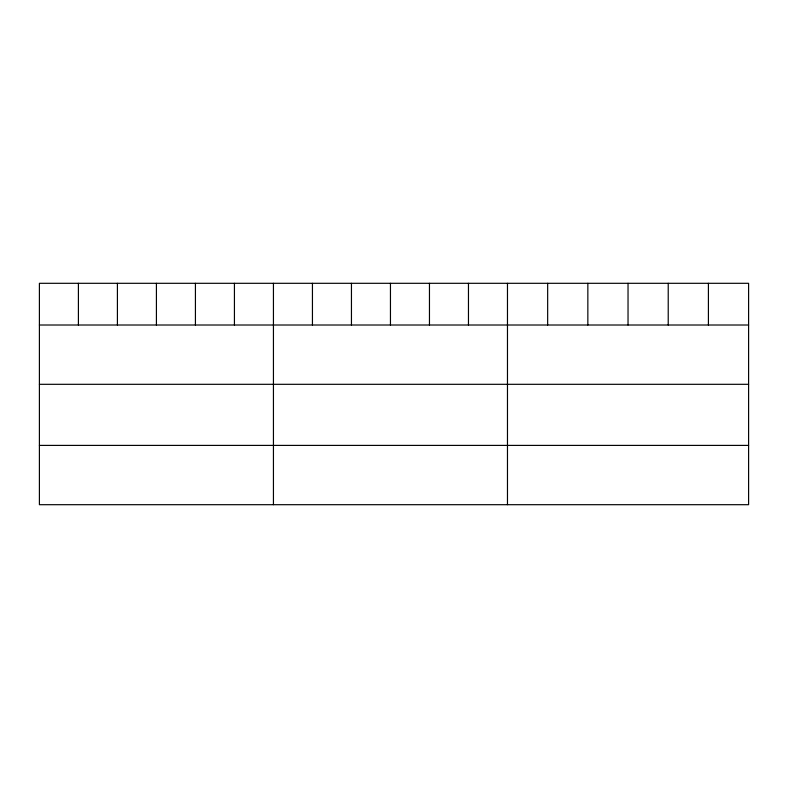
<?xml version="1.0" encoding="UTF-8"?>
<svg xmlns="http://www.w3.org/2000/svg" width="788" height="788" viewBox="0 0 788 788"><rect width="100%" height="100%" fill="white"/><g stroke="black" fill="none" stroke-linecap="round" stroke-linejoin="round"><path stroke-width="1.18" d="M748.6 325.011L748.6 504.694L39.4 504.694L39.4 283.306L748.6 283.306L748.6 325.011L39.4 325.011M39.4 384.308L748.6 384.308M39.4 445.397L748.6 445.397M708.412 283.306L708.412 325.011M668.224 283.306L668.224 325.011M628.036 283.306L628.036 325.011M587.848 283.306L587.848 325.011M547.66 283.306L547.66 325.011M507.472 283.306L507.472 504.694M468.466 283.306L468.466 325.011M429.46 283.306L429.46 325.011M390.454 283.306L390.454 325.011M351.448 283.306L351.448 325.011M312.442 283.306L312.442 325.011M273.436 283.306L273.436 504.694M234.43 283.306L234.43 325.011M195.424 283.306L195.424 325.011M156.418 283.306L156.418 325.011M117.412 283.306L117.412 325.011M78.406 283.306L78.406 325.011"/></g></svg>
